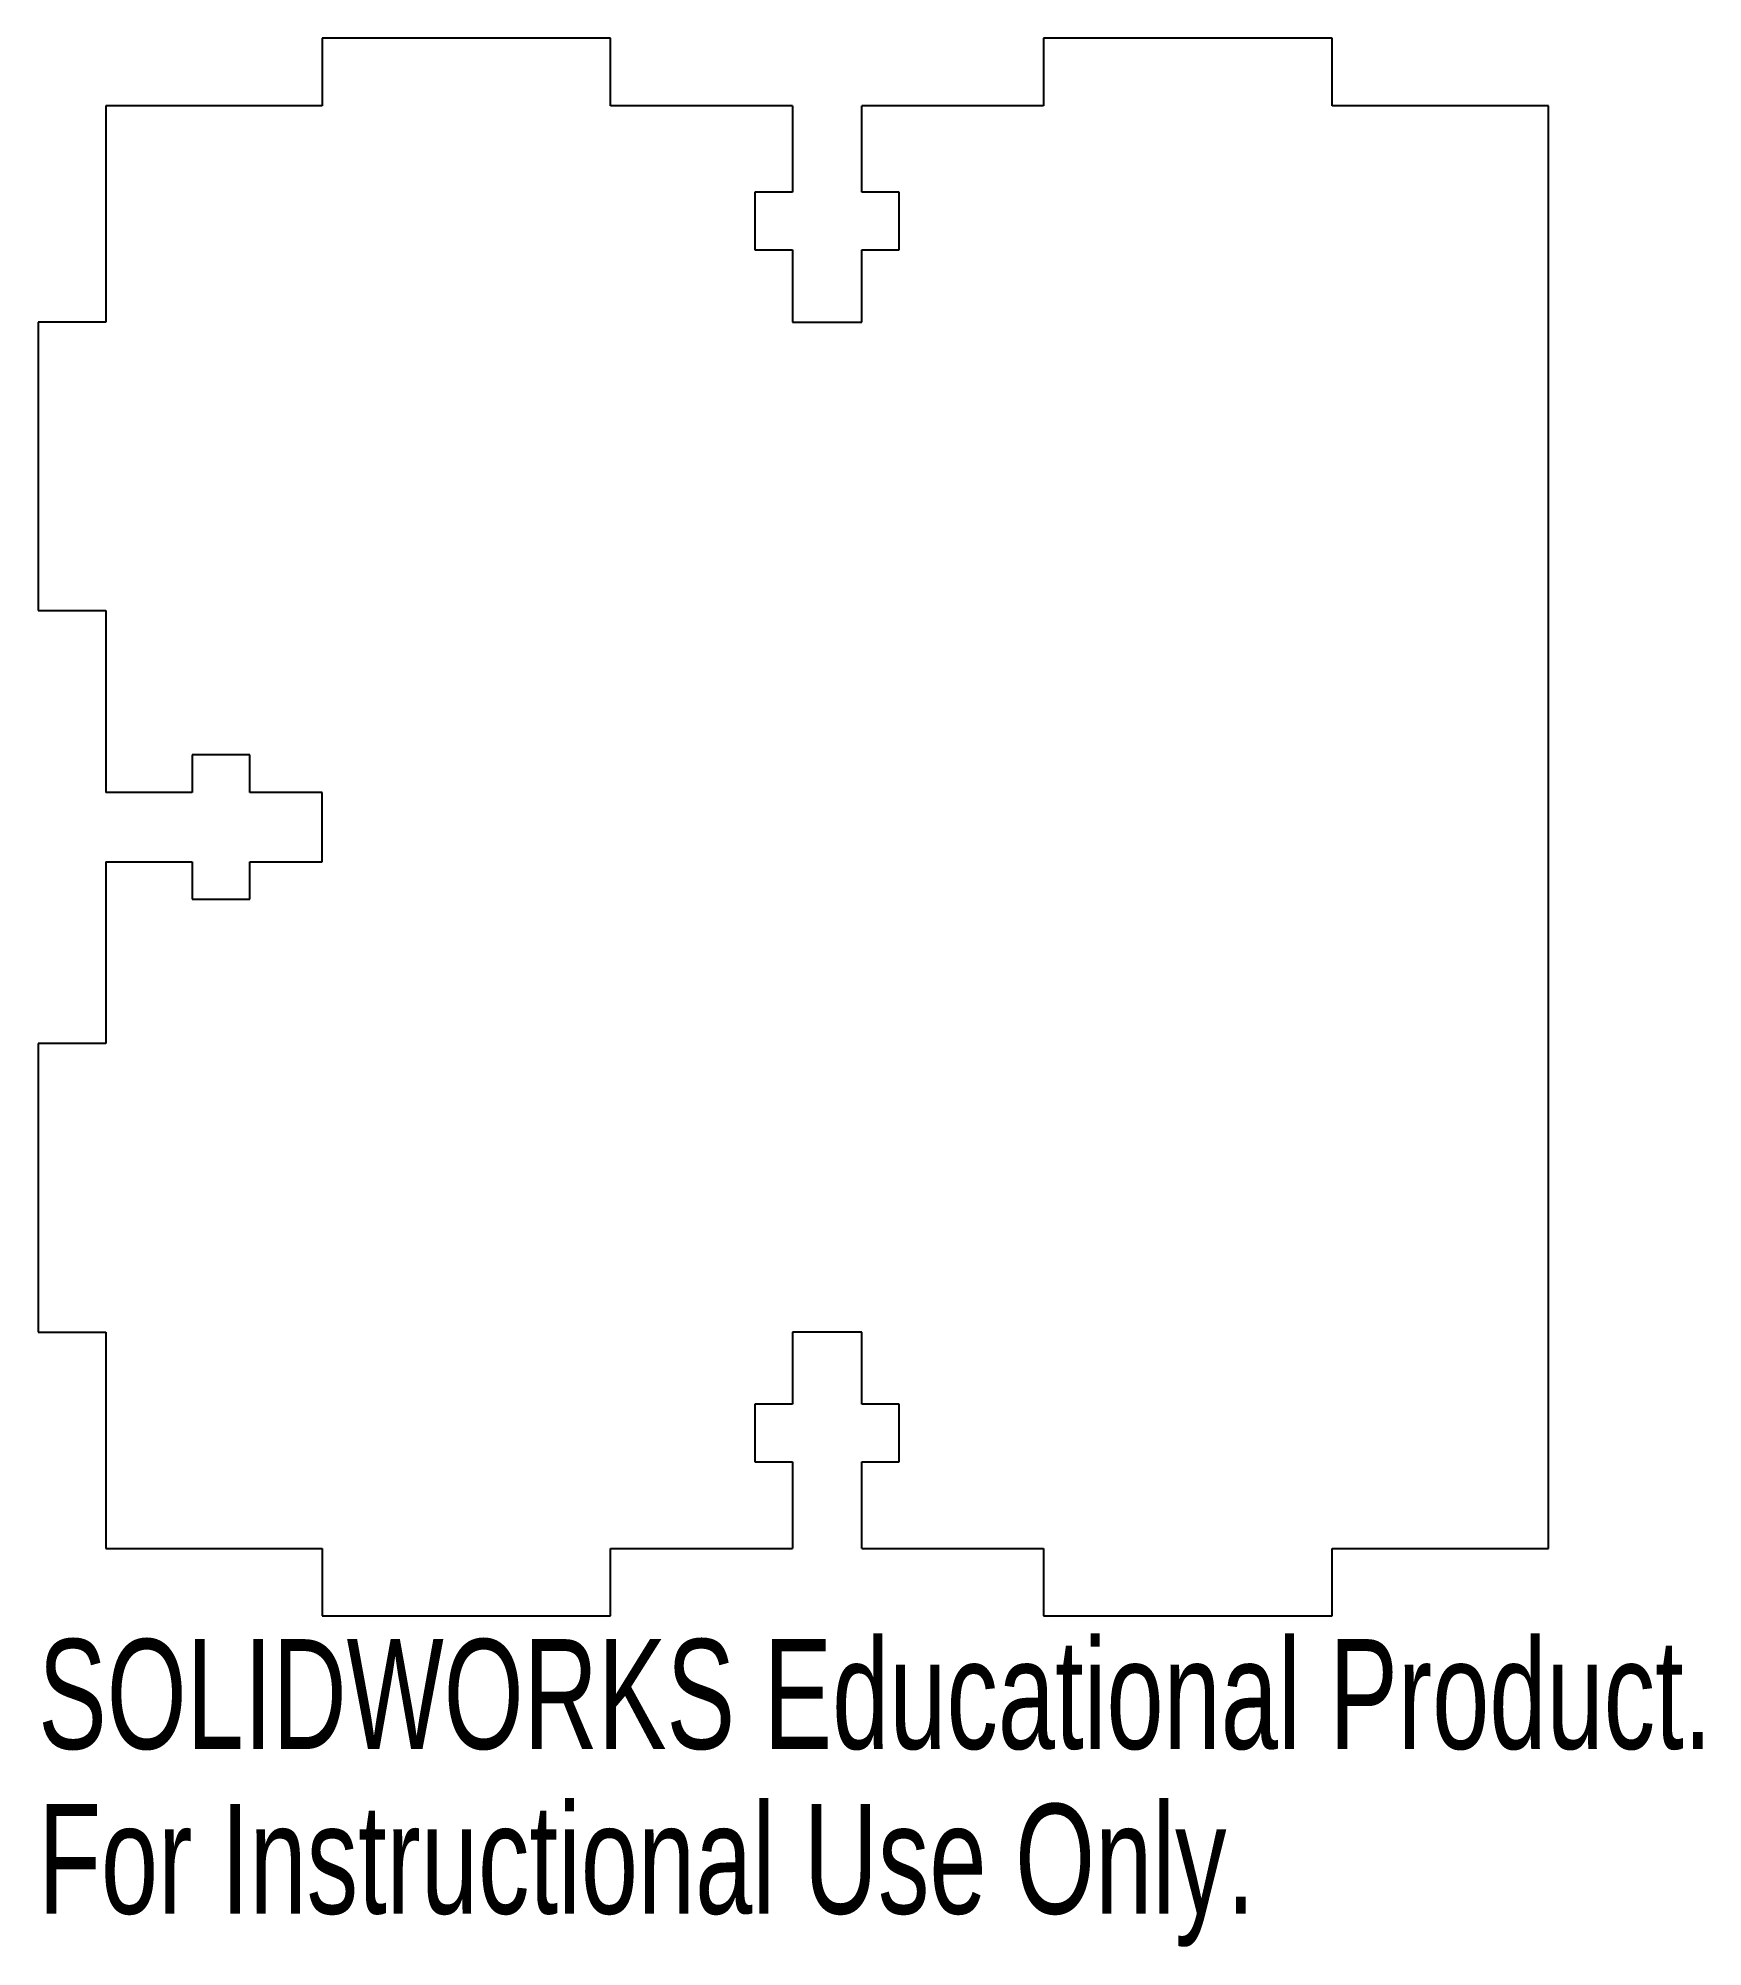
# Model space of a CAD drawing. Header units: inches. Extents: x -1.37 to 1.52, y -1.94 to 1.37.
import ezdxf

# ---------------------------------------------------------------- set-up
doc = ezdxf.new("R2010")
doc.units = ezdxf.units.IN
doc.header["$MEASUREMENT"] = 0
doc.styles.add('SLDTEXTSTYLE0', font='TXT', dxfattribs={"width": 0.7})

msp = doc.modelspace()

# ---------------------------------------------------------------- linework, layer by layer
at = {"color": 7, "linetype": 'Continuous', "lineweight": 25}
for p, q in [((-0.375, 1.367), (-0.875, 1.367)), ((-0.875, 1.367), (-0.875, 1.25)), ((-0.375, 1.25), (-0.375, 1.367)), ((0.875, 1.367), (0.375, 1.367)), ((0.375, 1.367), (0.375, 1.25)), ((0.875, 1.25), (0.875, 1.367)), ((-0.875, 1.25), (-1.25, 1.25)), ((-1.25, 1.25), (-1.25, 0.875)), ((-0.06, 1.25), (-0.375, 1.25)), ((-0.06, 1.25), (-0.06, 1.1)), ((0.375, 1.25), (0.06, 1.25)), ((0.06, 1.1), (0.06, 1.25)), ((1.25, 1.25), (0.875, 1.25)), ((1.25, -1.25), (1.25, 1.25)), ((-0.125, 1.1), (-0.125, 1)), ((-0.06, 1.1), (-0.125, 1.1)), ((0.125, 1.1), (0.06, 1.1)), ((0.125, 1), (0.125, 1.1)), ((-0.125, 1), (-0.06, 1)), ((-0.06, 1), (-0.06, 0.875)), ((0.06, 1), (0.125, 1)), ((0.06, 0.875), (0.06, 1)), ((-1.25, 0.875), (-1.367, 0.875)), ((-1.367, 0.875), (-1.367, 0.375)), ((-0.06, 0.875), (0.06, 0.875)), ((-1.367, 0.375), (-1.25, 0.375)), ((-1.25, 0.375), (-1.25, 0.06)), ((-1.1, 0.125), (-1.1, 0.06)), ((-1, 0.125), (-1.1, 0.125)), ((-1, 0.06), (-1, 0.125)), ((-1.1, 0.06), (-1.25, 0.06)), ((-0.875, 0.06), (-1, 0.06)), ((-0.875, -0.06), (-0.875, 0.06)), ((-1.25, -0.06), (-1.1, -0.06)), ((-1.25, -0.06), (-1.25, -0.375)), ((-1.1, -0.06), (-1.1, -0.125)), ((-1, -0.06), (-0.875, -0.06)), ((-1, -0.125), (-1, -0.06)), ((-1.1, -0.125), (-1, -0.125)), ((-1.25, -0.375), (-1.367, -0.375)), ((-1.367, -0.375), (-1.367, -0.875)), ((-1.367, -0.875), (-1.25, -0.875)), ((-1.25, -0.875), (-1.25, -1.25)), ((-0.06, -0.875), (-0.06, -1)), ((0.06, -0.875), (-0.06, -0.875)), ((0.06, -1), (0.06, -0.875)), ((-0.125, -1), (-0.125, -1.1)), ((-0.06, -1), (-0.125, -1)), ((0.125, -1), (0.06, -1)), ((0.125, -1.1), (0.125, -1)), ((-0.125, -1.1), (-0.06, -1.1)), ((-0.06, -1.1), (-0.06, -1.25)), ((0.06, -1.1), (0.125, -1.1)), ((0.06, -1.25), (0.06, -1.1)), ((-1.25, -1.25), (-0.875, -1.25)), ((-0.875, -1.25), (-0.875, -1.367)), ((-0.375, -1.367), (-0.375, -1.25)), ((-0.375, -1.25), (-0.06, -1.25)), ((0.06, -1.25), (0.375, -1.25)), ((0.375, -1.25), (0.375, -1.367)), ((0.875, -1.367), (0.875, -1.25)), ((0.875, -1.25), (1.25, -1.25)), ((-0.875, -1.367), (-0.375, -1.367)), ((0.375, -1.367), (0.875, -1.367))]:
    msp.add_line(p, q, dxfattribs=at)

# ---------------------------------------------------------------- texts
at = {"color": 7, "linetype": 'Continuous', "char_height": 0.1903, "attachment_point": 1, "style": 'SLDTEXTSTYLE0'}
for s, insert in [('SOLIDWORKS Educational Product.', (-1.367, -1.4071)), ('For Instructional Use Only.', (-1.367, -1.6926))]:
    msp.add_mtext(s, dxfattribs=dict(at, insert=insert))

doc.saveas('drawing.dxf')
